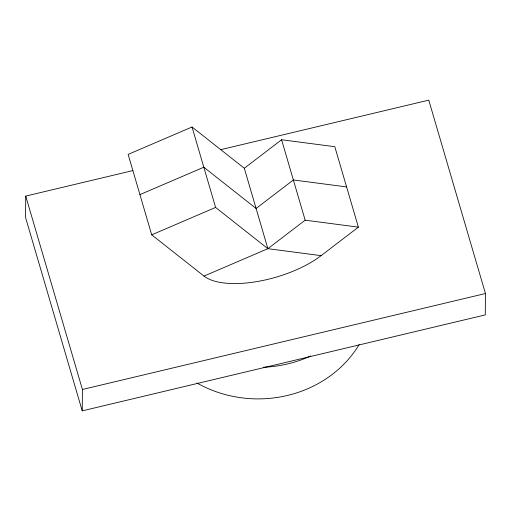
<?xml version="1.0" encoding="UTF-8"?>
<svg xmlns="http://www.w3.org/2000/svg" width="511" height="511" viewBox="0 0 511 511"><rect width="100%" height="100%" fill="white"/><g stroke="black" fill="none" stroke-linecap="round" stroke-linejoin="round"><path stroke-width="0.77" d="M132.898 170.578L25.735 196.096L25.55 217.475L82.233 410.863L485.265 314.904L485.45 293.525L428.767 100.137L220.65 149.685M82.233 410.863L82.418 389.484L25.735 196.096M244.309 168.253L281.58 139.746L334.807 146.708L358.383 227.14L321.112 255.653A71.917 29.644 -16.3 0 1 203.991 276.093L151.71 234.836L128.14 154.405L192.027 126.996L244.309 168.253L267.879 248.685L321.112 255.653M203.991 276.093L267.879 248.685L305.156 220.177L358.383 227.14M139.925 194.621L203.819 167.212L256.094 208.469L293.365 179.961L346.599 186.924M151.71 234.836L215.604 207.428L267.879 248.685M82.418 389.484L485.45 293.525M281.58 139.746L305.156 220.177M192.027 126.996L215.604 207.428M310.688 355.975A115.16 104.116 0.5 0 1 263.363 367.243M359.156 344.555A115.16 104.116 0.5 0 1 196.869 382.963"/></g></svg>
